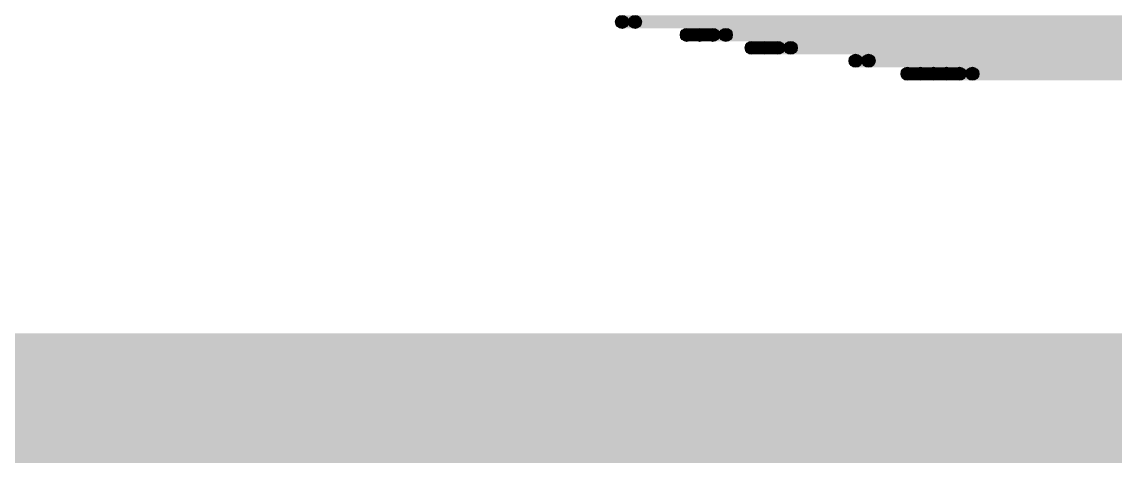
# Model space of a CAD drawing. Header units: millimetres. Extents: x 0 to 137, y 0 to 37.
# Drawn here: x 128.238 to 130.378, y -0.127 to 0.737 of the extents above; entities that cross this region are included whole.
import ezdxf

# ---------------------------------------------------------------- set-up
doc = ezdxf.new("R2010")
doc.units = ezdxf.units.MM
for name, color, linetype in [('KeepOutLayer', 6, 'Continuous'), ('TopLayer', 1, 'Continuous'), ('TopSolder', 216, 'Continuous')]:
    doc.layers.add(name, color=color, linetype=linetype)

msp = doc.modelspace()

# ---------------------------------------------------------------- hatches: boundary and pattern name
at = {"layer": 'KeepOutLayer'}
msp.add_hatch(color=6, dxfattribs=at).paths.add_polyline_path([(3.81, -0.127), (3.81, 0.127), (132.588, 0.127), (132.588, -0.127)])
at = {"layer": 'TopLayer'}
h = msp.add_hatch(color=1, dxfattribs=at)
edge = h.paths.add_edge_path()
edge.add_arc((129.4384, 0.7366), 0.0127, 0, 360)
for points in [[(129.4384, 0.7239), (129.4384, 0.7493), (131.5466, 0.7493), (131.5466, 0.7239)], [(129.5654, 0.6985), (129.5654, 0.7239), (129.5908, 0.7239), (129.5908, 0.6985)], [(129.6162, 0.6985), (129.6162, 0.7239), (131.3688, 0.7239), (131.3688, 0.6985)], [(129.6924, 0.6731), (129.6924, 0.6985), (129.7178, 0.6985), (129.7178, 0.6731)], [(129.7432, 0.6731), (129.7432, 0.6985), (131.2672, 0.6985), (131.2672, 0.6731)], [(129.8956, 0.6477), (129.8956, 0.6731), (130.9878, 0.6731), (130.9878, 0.6477)], [(129.9972, 0.6223), (129.9972, 0.6477), (130.0226, 0.6477), (130.0226, 0.6223)], [(130.048, 0.6223), (130.048, 0.6477), (130.0734, 0.6477), (130.0734, 0.6223)], [(130.0988, 0.6223), (130.0988, 0.6477), (130.5052, 0.6477), (130.5052, 0.6223)]]:
    msp.add_hatch(color=1, dxfattribs=at).paths.add_polyline_path(points)
h = msp.add_hatch(color=1, dxfattribs=at)
edge = h.paths.add_edge_path()
edge.add_arc((129.5654, 0.7112), 0.0127, 0, 360)
h = msp.add_hatch(color=1, dxfattribs=at)
edge = h.paths.add_edge_path()
edge.add_arc((129.5908, 0.7112), 0.0127, 0, 360)
h = msp.add_hatch(color=1, dxfattribs=at)
edge = h.paths.add_edge_path()
edge.add_arc((129.6162, 0.7112), 0.0127, 0, 360)
h = msp.add_hatch(color=1, dxfattribs=at)
edge = h.paths.add_edge_path()
edge.add_arc((129.6924, 0.6858), 0.0127, 0, 360)
h = msp.add_hatch(color=1, dxfattribs=at)
edge = h.paths.add_edge_path()
edge.add_arc((129.7178, 0.6858), 0.0127, 0, 360)
h = msp.add_hatch(color=1, dxfattribs=at)
edge = h.paths.add_edge_path()
edge.add_arc((129.7432, 0.6858), 0.0127, 0, 360)
h = msp.add_hatch(color=1, dxfattribs=at)
edge = h.paths.add_edge_path()
edge.add_arc((129.8956, 0.6604), 0.0127, 0, 360)
h = msp.add_hatch(color=1, dxfattribs=at)
edge = h.paths.add_edge_path()
edge.add_arc((129.9972, 0.635), 0.0127, 0, 360)
h = msp.add_hatch(color=1, dxfattribs=at)
edge = h.paths.add_edge_path()
edge.add_arc((130.0226, 0.635), 0.0127, 0, 360)
h = msp.add_hatch(color=1, dxfattribs=at)
edge = h.paths.add_edge_path()
edge.add_arc((130.048, 0.635), 0.0127, 0, 360)
h = msp.add_hatch(color=1, dxfattribs=at)
edge = h.paths.add_edge_path()
edge.add_arc((130.0734, 0.635), 0.0127, 0, 360)
h = msp.add_hatch(color=1, dxfattribs=at)
edge = h.paths.add_edge_path()
edge.add_arc((130.0988, 0.635), 0.0127, 0, 360)
at = {"layer": 'TopSolder'}
h = msp.add_hatch(color=216, dxfattribs=at)
edge = h.paths.add_edge_path()
edge.add_arc((129.413, 0.7366), 0.0127, 0, 360)
for points in [[(129.413, 0.7239), (129.413, 0.7493), (131.5212, 0.7493), (131.5212, 0.7239)], [(129.54, 0.6985), (129.54, 0.7239), (129.5654, 0.7239), (129.5654, 0.6985)], [(129.5908, 0.6985), (129.5908, 0.7239), (131.3434, 0.7239), (131.3434, 0.6985)], [(129.667, 0.6731), (129.667, 0.6985), (129.6924, 0.6985), (129.6924, 0.6731)], [(129.7178, 0.6731), (129.7178, 0.6985), (131.2418, 0.6985), (131.2418, 0.6731)], [(129.8702, 0.6477), (129.8702, 0.6731), (130.9624, 0.6731), (130.9624, 0.6477)], [(129.9718, 0.6223), (129.9718, 0.6477), (129.9972, 0.6477), (129.9972, 0.6223)], [(130.0226, 0.6223), (130.0226, 0.6477), (130.048, 0.6477), (130.048, 0.6223)], [(130.0734, 0.6223), (130.0734, 0.6477), (130.4798, 0.6477), (130.4798, 0.6223)]]:
    msp.add_hatch(color=216, dxfattribs=at).paths.add_polyline_path(points)
h = msp.add_hatch(color=216, dxfattribs=at)
edge = h.paths.add_edge_path()
edge.add_arc((129.54, 0.7112), 0.0127, 0, 360)
h = msp.add_hatch(color=216, dxfattribs=at)
edge = h.paths.add_edge_path()
edge.add_arc((129.5654, 0.7112), 0.0127, 0, 360)
h = msp.add_hatch(color=216, dxfattribs=at)
edge = h.paths.add_edge_path()
edge.add_arc((129.5908, 0.7112), 0.0127, 0, 360)
h = msp.add_hatch(color=216, dxfattribs=at)
edge = h.paths.add_edge_path()
edge.add_arc((129.667, 0.6858), 0.0127, 0, 360)
h = msp.add_hatch(color=216, dxfattribs=at)
edge = h.paths.add_edge_path()
edge.add_arc((129.6924, 0.6858), 0.0127, 0, 360)
h = msp.add_hatch(color=216, dxfattribs=at)
edge = h.paths.add_edge_path()
edge.add_arc((129.7178, 0.6858), 0.0127, 0, 360)
h = msp.add_hatch(color=216, dxfattribs=at)
edge = h.paths.add_edge_path()
edge.add_arc((129.8702, 0.6604), 0.0127, 0, 360)
h = msp.add_hatch(color=216, dxfattribs=at)
edge = h.paths.add_edge_path()
edge.add_arc((129.9718, 0.635), 0.0127, 0, 360)
h = msp.add_hatch(color=216, dxfattribs=at)
edge = h.paths.add_edge_path()
edge.add_arc((129.9972, 0.635), 0.0127, 0, 360)
h = msp.add_hatch(color=216, dxfattribs=at)
edge = h.paths.add_edge_path()
edge.add_arc((130.0226, 0.635), 0.0127, 0, 360)
h = msp.add_hatch(color=216, dxfattribs=at)
edge = h.paths.add_edge_path()
edge.add_arc((130.048, 0.635), 0.0127, 0, 360)
h = msp.add_hatch(color=216, dxfattribs=at)
edge = h.paths.add_edge_path()
edge.add_arc((130.0734, 0.635), 0.0127, 0, 360)

# ---------------------------------------------------------------- linework, layer by layer
at = {"layer": 'TopLayer'}
for centre in [(129.4384, 0.7366), (129.5654, 0.7112), (129.5908, 0.7112), (129.6162, 0.7112), (129.6924, 0.6858), (129.7178, 0.6858), (129.7432, 0.6858), (129.8956, 0.6604), (129.9972, 0.635), (130.0226, 0.635), (130.048, 0.635), (130.0734, 0.635), (130.0988, 0.635)]:
    msp.add_circle(centre, 0.0127, dxfattribs=at)
at = {"layer": 'TopSolder'}
for centre in [(129.413, 0.7366), (129.54, 0.7112), (129.5654, 0.7112), (129.5908, 0.7112), (129.667, 0.6858), (129.6924, 0.6858), (129.7178, 0.6858), (129.8702, 0.6604), (129.9718, 0.635), (129.9972, 0.635), (130.0226, 0.635), (130.048, 0.635), (130.0734, 0.635)]:
    msp.add_circle(centre, 0.0127, dxfattribs=at)

doc.saveas('drawing.dxf')
